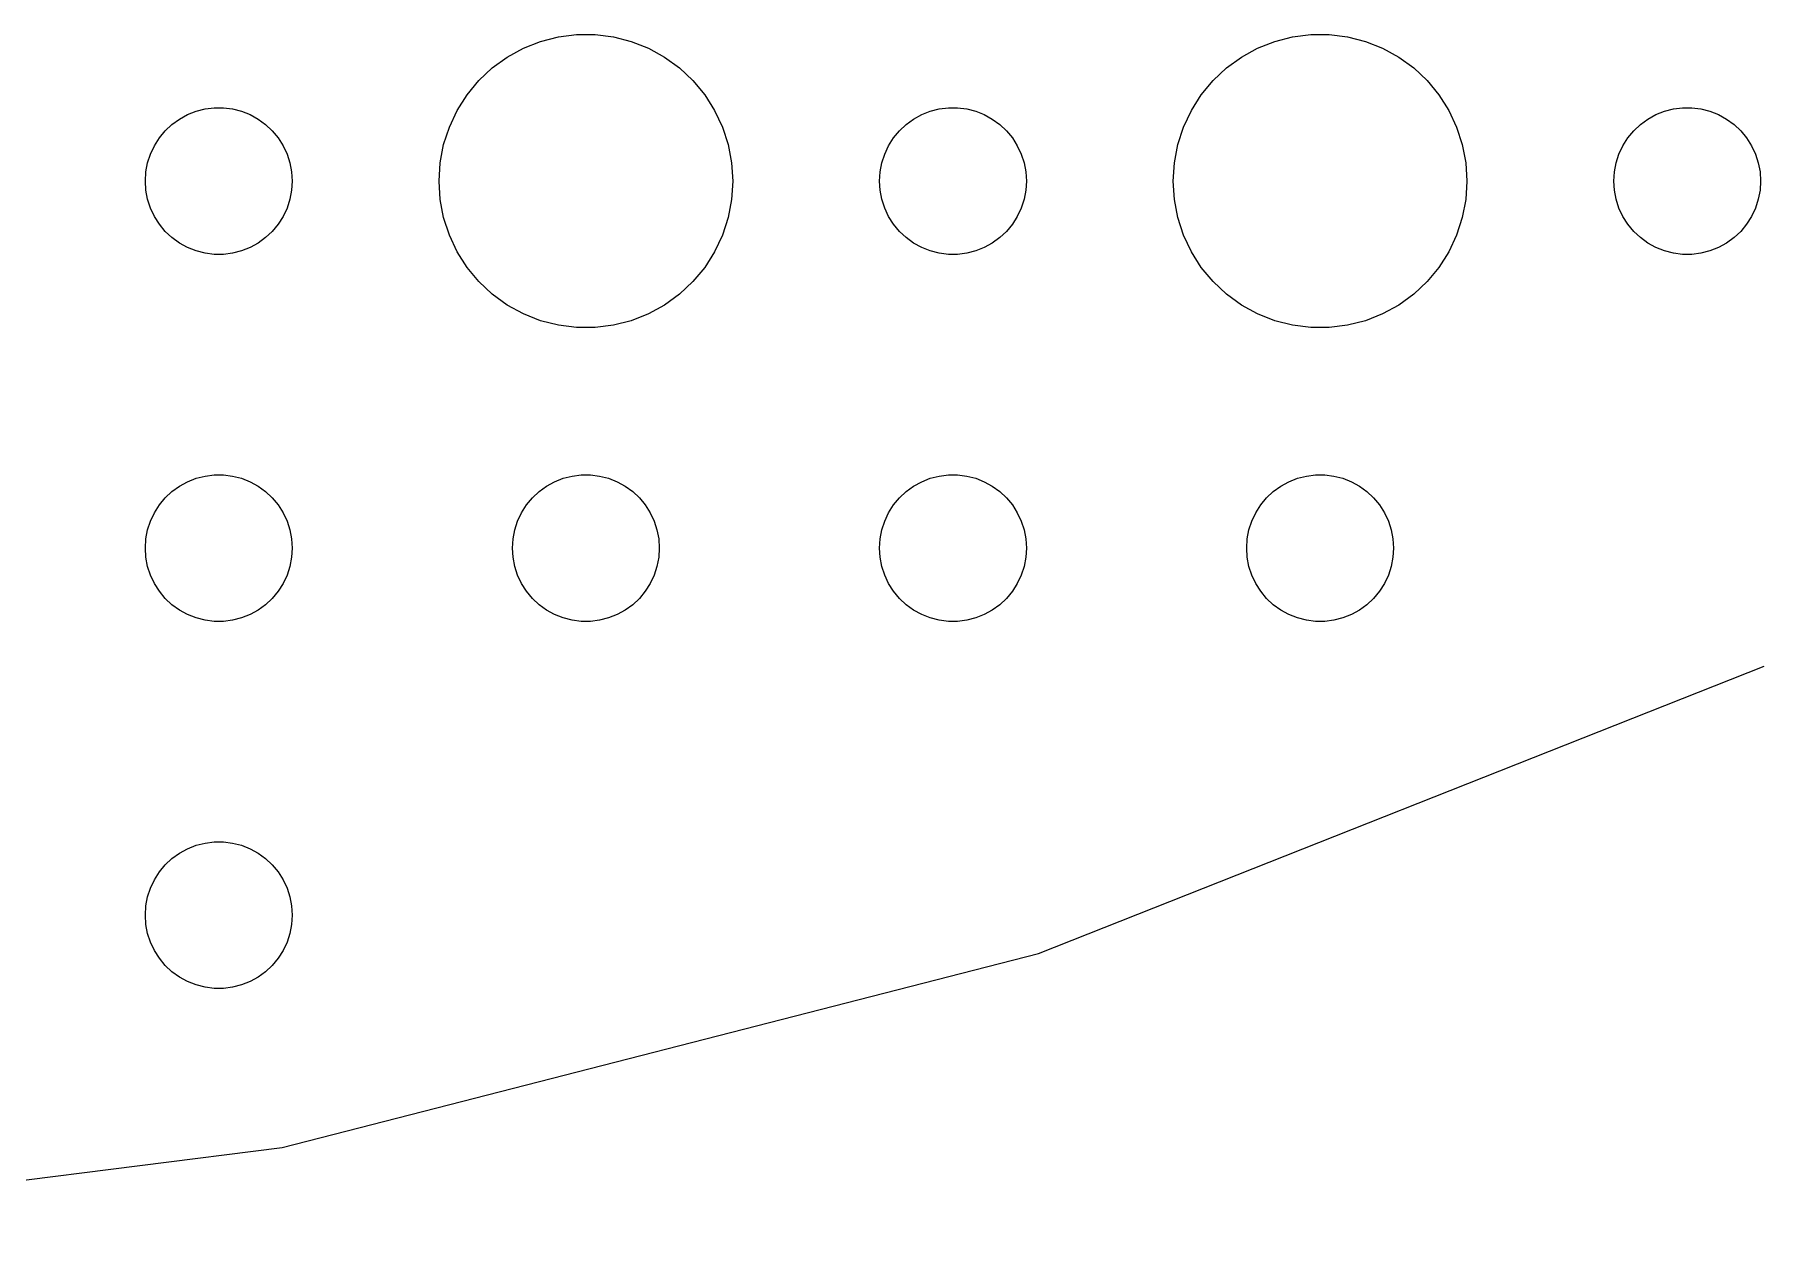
# Model space of a CAD drawing. Header units: metres. Extents: x -127 to 127, y -127 to 127.
# Drawn here: x 18.74 to 54.04, y -126.75 to -102.01 of the extents above; entities that cross this region are included whole.
import ezdxf

# ---------------------------------------------------------------- set-up
doc = ezdxf.new("R2010")
doc.units = ezdxf.units.M

msp = doc.modelspace()

# ---------------------------------------------------------------- linework, layer by layer
for p, q in [((29.4379, -102.053), (29.8116, -102.006)), ((29.8116, -102.006), (30.1884, -102.006)), ((30.1884, -102.006), (30.5621, -102.053)), ((44.4379, -102.053), (44.8116, -102.006)), ((44.8116, -102.006), (45.1884, -102.006)), ((45.1884, -102.006), (45.5621, -102.053)), ((28.3925, -102.467), (28.7227, -102.286)), ((28.7227, -102.286), (29.0729, -102.147)), ((29.0729, -102.147), (29.4379, -102.053)), ((30.5621, -102.053), (30.927, -102.147)), ((30.927, -102.147), (31.2773, -102.286)), ((31.2773, -102.286), (31.6075, -102.467)), ((43.3925, -102.467), (43.7227, -102.286)), ((43.7227, -102.286), (44.0729, -102.147)), ((44.0729, -102.147), (44.4379, -102.053)), ((45.5621, -102.053), (45.927, -102.147)), ((45.927, -102.147), (46.2773, -102.286)), ((46.2773, -102.286), (46.6075, -102.467)), ((27.8131, -102.946), (28.0877, -102.688)), ((28.0877, -102.688), (28.3925, -102.467)), ((31.6075, -102.467), (31.9123, -102.688)), ((31.9123, -102.688), (32.1869, -102.946)), ((42.8131, -102.946), (43.0877, -102.688)), ((43.0877, -102.688), (43.3925, -102.467)), ((46.6075, -102.467), (46.9123, -102.688)), ((46.9123, -102.688), (47.1869, -102.946)), ((27.5729, -103.237), (27.8131, -102.946)), ((32.1869, -102.946), (32.427, -103.237)), ((42.5729, -103.237), (42.8131, -102.946)), ((47.1869, -102.946), (47.427, -103.237)), ((27.3711, -103.555), (27.5729, -103.237)), ((32.427, -103.237), (32.6289, -103.555)), ((42.3711, -103.555), (42.5729, -103.237)), ((47.427, -103.237), (47.6289, -103.555)), ((21.5439, -103.844), (21.6963, -103.734)), ((21.6963, -103.734), (21.8613, -103.643)), ((21.8613, -103.643), (22.0365, -103.573)), ((22.0365, -103.573), (22.2189, -103.527)), ((22.2189, -103.527), (22.4058, -103.503)), ((22.4058, -103.503), (22.5942, -103.503)), ((22.5942, -103.503), (22.7811, -103.527)), ((22.7811, -103.527), (22.9635, -103.573)), ((22.9635, -103.573), (23.1387, -103.643)), ((23.1387, -103.643), (23.3037, -103.734)), ((23.3037, -103.734), (23.4561, -103.844)), ((27.2107, -103.896), (27.3711, -103.555)), ((32.6289, -103.555), (32.7893, -103.896)), ((36.5439, -103.844), (36.6963, -103.734)), ((36.6963, -103.734), (36.8613, -103.643)), ((36.8613, -103.643), (37.0365, -103.573)), ((37.0365, -103.573), (37.2189, -103.527)), ((37.2189, -103.527), (37.4058, -103.503)), ((37.4058, -103.503), (37.5942, -103.503)), ((37.5942, -103.503), (37.7811, -103.527)), ((37.7811, -103.527), (37.9635, -103.573)), ((37.9635, -103.573), (38.1387, -103.643)), ((38.1387, -103.643), (38.3037, -103.734)), ((38.3037, -103.734), (38.4561, -103.844)), ((42.2107, -103.896), (42.3711, -103.555)), ((47.6289, -103.555), (47.7893, -103.896)), ((51.5439, -103.844), (51.6963, -103.734)), ((51.6963, -103.734), (51.8613, -103.643)), ((51.8613, -103.643), (52.0365, -103.573)), ((52.0365, -103.573), (52.2189, -103.527)), ((52.2189, -103.527), (52.4058, -103.503)), ((52.4058, -103.503), (52.5942, -103.503)), ((52.5942, -103.503), (52.7811, -103.527)), ((52.7811, -103.527), (52.9635, -103.573)), ((52.9635, -103.573), (53.1387, -103.643)), ((53.1387, -103.643), (53.3037, -103.734)), ((53.3037, -103.734), (53.4561, -103.844)), ((21.1855, -104.277), (21.2865, -104.118)), ((21.2865, -104.118), (21.4065, -103.973)), ((21.4065, -103.973), (21.5439, -103.844)), ((23.4561, -103.844), (23.5934, -103.973)), ((23.5934, -103.973), (23.7135, -104.118)), ((23.7135, -104.118), (23.8145, -104.277)), ((27.0942, -104.254), (27.2107, -103.896)), ((32.7893, -103.896), (32.9057, -104.254)), ((36.1855, -104.277), (36.2865, -104.118)), ((36.2865, -104.118), (36.4065, -103.973)), ((36.4065, -103.973), (36.5439, -103.844)), ((38.4561, -103.844), (38.5934, -103.973)), ((38.5934, -103.973), (38.7135, -104.118)), ((38.7135, -104.118), (38.8145, -104.277)), ((42.0942, -104.254), (42.2107, -103.896)), ((47.7893, -103.896), (47.9057, -104.254)), ((51.1855, -104.277), (51.2865, -104.118)), ((51.2865, -104.118), (51.4065, -103.973)), ((51.4065, -103.973), (51.5439, -103.844)), ((53.4561, -103.844), (53.5934, -103.973)), ((53.5934, -103.973), (53.7135, -104.118)), ((53.7135, -104.118), (53.8145, -104.277)), ((21.0471, -104.627), (21.1053, -104.448)), ((21.1053, -104.448), (21.1855, -104.277)), ((23.8145, -104.277), (23.8947, -104.448)), ((23.8947, -104.448), (23.9529, -104.627)), ((27.0237, -104.624), (27.0942, -104.254)), ((32.9057, -104.254), (32.9763, -104.624)), ((36.0471, -104.627), (36.1053, -104.448)), ((36.1053, -104.448), (36.1855, -104.277)), ((38.8145, -104.277), (38.8947, -104.448)), ((38.8947, -104.448), (38.9529, -104.627)), ((42.0237, -104.624), (42.0942, -104.254)), ((47.9057, -104.254), (47.9763, -104.624)), ((51.0471, -104.627), (51.1053, -104.448)), ((51.1053, -104.448), (51.1855, -104.277)), ((53.8145, -104.277), (53.8947, -104.448)), ((53.8947, -104.448), (53.9529, -104.627)), ((21, -105), (21.0118, -104.812)), ((21.0118, -104.812), (21.0471, -104.627)), ((23.9529, -104.627), (23.9882, -104.812)), ((23.9882, -104.812), (24, -105)), ((27, -105), (27.0237, -104.624)), ((32.9763, -104.624), (33, -105)), ((36, -105), (36.0118, -104.812)), ((36.0118, -104.812), (36.0471, -104.627)), ((38.9529, -104.627), (38.9882, -104.812)), ((38.9882, -104.812), (39, -105)), ((42, -105), (42.0237, -104.624)), ((47.9763, -104.624), (48, -105)), ((51, -105), (51.0118, -104.812)), ((51.0118, -104.812), (51.0471, -104.627)), ((53.9529, -104.627), (53.9882, -104.812)), ((53.9882, -104.812), (54, -105)), ((21.0118, -105.188), (21, -105)), ((21.0471, -105.373), (21.0118, -105.188)), ((23.9882, -105.188), (23.9529, -105.373)), ((24, -105), (23.9882, -105.188)), ((27.0237, -105.376), (27, -105)), ((33, -105), (32.9763, -105.376)), ((36.0118, -105.188), (36, -105)), ((36.0471, -105.373), (36.0118, -105.188)), ((38.9882, -105.188), (38.9529, -105.373)), ((39, -105), (38.9882, -105.188)), ((42.0237, -105.376), (42, -105)), ((48, -105), (47.9763, -105.376)), ((51.0118, -105.188), (51, -105)), ((51.0471, -105.373), (51.0118, -105.188)), ((53.9882, -105.188), (53.9529, -105.373)), ((54, -105), (53.9882, -105.188)), ((21.1053, -105.552), (21.0471, -105.373)), ((23.9529, -105.373), (23.8947, -105.552)), ((27.0942, -105.746), (27.0237, -105.376)), ((32.9763, -105.376), (32.9057, -105.746)), ((36.1053, -105.552), (36.0471, -105.373)), ((38.9529, -105.373), (38.8947, -105.552)), ((42.0942, -105.746), (42.0237, -105.376)), ((47.9763, -105.376), (47.9057, -105.746)), ((51.1053, -105.552), (51.0471, -105.373)), ((53.9529, -105.373), (53.8947, -105.552)), ((21.1855, -105.723), (21.1053, -105.552)), ((21.2865, -105.882), (21.1855, -105.723)), ((21.4065, -106.027), (21.2865, -105.882)), ((23.7135, -105.882), (23.5934, -106.027)), ((23.8145, -105.723), (23.7135, -105.882)), ((23.8947, -105.552), (23.8145, -105.723)), ((27.2107, -106.104), (27.0942, -105.746)), ((32.9057, -105.746), (32.7893, -106.104)), ((36.1855, -105.723), (36.1053, -105.552)), ((36.2865, -105.882), (36.1855, -105.723)), ((36.4065, -106.027), (36.2865, -105.882)), ((38.7135, -105.882), (38.5934, -106.027)), ((38.8145, -105.723), (38.7135, -105.882)), ((38.8947, -105.552), (38.8145, -105.723)), ((42.2107, -106.104), (42.0942, -105.746)), ((47.9057, -105.746), (47.7893, -106.104)), ((51.1855, -105.723), (51.1053, -105.552)), ((51.2865, -105.882), (51.1855, -105.723)), ((51.4065, -106.027), (51.2865, -105.882)), ((53.7135, -105.882), (53.5934, -106.027)), ((53.8145, -105.723), (53.7135, -105.882)), ((53.8947, -105.552), (53.8145, -105.723)), ((21.5439, -106.156), (21.4065, -106.027)), ((21.6963, -106.266), (21.5439, -106.156)), ((23.4561, -106.156), (23.3037, -106.266)), ((23.5934, -106.027), (23.4561, -106.156)), ((27.3711, -106.445), (27.2107, -106.104)), ((32.7893, -106.104), (32.6289, -106.445)), ((36.5439, -106.156), (36.4065, -106.027)), ((36.6963, -106.266), (36.5439, -106.156)), ((38.4561, -106.156), (38.3037, -106.266)), ((38.5934, -106.027), (38.4561, -106.156)), ((42.3711, -106.445), (42.2107, -106.104)), ((47.7893, -106.104), (47.6289, -106.445)), ((51.5439, -106.156), (51.4065, -106.027)), ((51.6963, -106.266), (51.5439, -106.156)), ((53.4561, -106.156), (53.3037, -106.266)), ((53.5934, -106.027), (53.4561, -106.156)), ((21.8613, -106.357), (21.6963, -106.266)), ((22.0365, -106.427), (21.8613, -106.357)), ((22.2189, -106.473), (22.0365, -106.427)), ((22.4058, -106.497), (22.2189, -106.473)), ((22.5942, -106.497), (22.4058, -106.497)), ((22.7811, -106.473), (22.5942, -106.497)), ((22.9635, -106.427), (22.7811, -106.473)), ((23.1387, -106.357), (22.9635, -106.427)), ((23.3037, -106.266), (23.1387, -106.357)), ((27.5729, -106.763), (27.3711, -106.445)), ((32.6289, -106.445), (32.427, -106.763)), ((36.8613, -106.357), (36.6963, -106.266)), ((37.0365, -106.427), (36.8613, -106.357)), ((37.2189, -106.473), (37.0365, -106.427)), ((37.4058, -106.497), (37.2189, -106.473)), ((37.5942, -106.497), (37.4058, -106.497)), ((37.7811, -106.473), (37.5942, -106.497)), ((37.9635, -106.427), (37.7811, -106.473)), ((38.1387, -106.357), (37.9635, -106.427)), ((38.3037, -106.266), (38.1387, -106.357)), ((42.5729, -106.763), (42.3711, -106.445)), ((47.6289, -106.445), (47.427, -106.763)), ((51.8613, -106.357), (51.6963, -106.266)), ((52.0365, -106.427), (51.8613, -106.357)), ((52.2189, -106.473), (52.0365, -106.427)), ((52.4058, -106.497), (52.2189, -106.473)), ((52.5942, -106.497), (52.4058, -106.497)), ((52.7811, -106.473), (52.5942, -106.497)), ((52.9635, -106.427), (52.7811, -106.473)), ((53.1387, -106.357), (52.9635, -106.427)), ((53.3037, -106.266), (53.1387, -106.357)), ((27.8131, -107.054), (27.5729, -106.763)), ((32.427, -106.763), (32.1869, -107.054)), ((42.8131, -107.054), (42.5729, -106.763)), ((47.427, -106.763), (47.1869, -107.054)), ((28.0877, -107.312), (27.8131, -107.054)), ((28.3925, -107.533), (28.0877, -107.312)), ((31.9123, -107.312), (31.6075, -107.533)), ((32.1869, -107.054), (31.9123, -107.312)), ((43.0877, -107.312), (42.8131, -107.054)), ((43.3925, -107.533), (43.0877, -107.312)), ((46.9123, -107.312), (46.6075, -107.533)), ((47.1869, -107.054), (46.9123, -107.312)), ((28.7227, -107.714), (28.3925, -107.533)), ((31.6075, -107.533), (31.2773, -107.714)), ((43.7227, -107.714), (43.3925, -107.533)), ((46.6075, -107.533), (46.2773, -107.714)), ((29.0729, -107.853), (28.7227, -107.714)), ((29.4379, -107.947), (29.0729, -107.853)), ((29.8116, -107.994), (29.4379, -107.947)), ((30.1884, -107.994), (29.8116, -107.994)), ((30.5621, -107.947), (30.1884, -107.994)), ((30.927, -107.853), (30.5621, -107.947)), ((31.2773, -107.714), (30.927, -107.853)), ((44.0729, -107.853), (43.7227, -107.714)), ((44.4379, -107.947), (44.0729, -107.853)), ((44.8116, -107.994), (44.4379, -107.947)), ((45.1884, -107.994), (44.8116, -107.994)), ((45.5621, -107.947), (45.1884, -107.994)), ((45.927, -107.853), (45.5621, -107.947)), ((46.2773, -107.714), (45.927, -107.853)), ((21.6963, -111.234), (21.8613, -111.143)), ((21.8613, -111.143), (22.0365, -111.073)), ((22.0365, -111.073), (22.2189, -111.027)), ((22.2189, -111.027), (22.4058, -111.003)), ((22.4058, -111.003), (22.5942, -111.003)), ((22.5942, -111.003), (22.7811, -111.027)), ((22.7811, -111.027), (22.9635, -111.073)), ((22.9635, -111.073), (23.1387, -111.143)), ((23.1387, -111.143), (23.3037, -111.234)), ((29.1963, -111.234), (29.3613, -111.143)), ((29.3613, -111.143), (29.5365, -111.073)), ((29.5365, -111.073), (29.7189, -111.027)), ((29.7189, -111.027), (29.9058, -111.003)), ((29.9058, -111.003), (30.0942, -111.003)), ((30.0942, -111.003), (30.2811, -111.027)), ((30.2811, -111.027), (30.4635, -111.073)), ((30.4635, -111.073), (30.6387, -111.143)), ((30.6387, -111.143), (30.8037, -111.234)), ((36.6963, -111.234), (36.8613, -111.143)), ((36.8613, -111.143), (37.0365, -111.073)), ((37.0365, -111.073), (37.2189, -111.027)), ((37.2189, -111.027), (37.4058, -111.003)), ((37.4058, -111.003), (37.5942, -111.003)), ((37.5942, -111.003), (37.7811, -111.027)), ((37.7811, -111.027), (37.9635, -111.073)), ((37.9635, -111.073), (38.1387, -111.143)), ((38.1387, -111.143), (38.3037, -111.234)), ((44.1963, -111.234), (44.3613, -111.143)), ((44.3613, -111.143), (44.5365, -111.073)), ((44.5365, -111.073), (44.7189, -111.027)), ((44.7189, -111.027), (44.9058, -111.003)), ((44.9058, -111.003), (45.0942, -111.003)), ((45.0942, -111.003), (45.2811, -111.027)), ((45.2811, -111.027), (45.4635, -111.073)), ((45.4635, -111.073), (45.6387, -111.143)), ((45.6387, -111.143), (45.8037, -111.234)), ((21.2865, -111.618), (21.4065, -111.473)), ((21.4065, -111.473), (21.5439, -111.344)), ((21.5439, -111.344), (21.6963, -111.234)), ((23.3037, -111.234), (23.4561, -111.344)), ((23.4561, -111.344), (23.5934, -111.473)), ((23.5934, -111.473), (23.7135, -111.618)), ((28.7865, -111.618), (28.9065, -111.473)), ((28.9065, -111.473), (29.0439, -111.344)), ((29.0439, -111.344), (29.1963, -111.234)), ((30.8037, -111.234), (30.9561, -111.344)), ((30.9561, -111.344), (31.0934, -111.473)), ((31.0934, -111.473), (31.2135, -111.618)), ((36.2865, -111.618), (36.4065, -111.473)), ((36.4065, -111.473), (36.5439, -111.344)), ((36.5439, -111.344), (36.6963, -111.234)), ((38.3037, -111.234), (38.4561, -111.344)), ((38.4561, -111.344), (38.5934, -111.473)), ((38.5934, -111.473), (38.7135, -111.618)), ((43.7865, -111.618), (43.9065, -111.473)), ((43.9065, -111.473), (44.0439, -111.344)), ((44.0439, -111.344), (44.1963, -111.234)), ((45.8037, -111.234), (45.9561, -111.344)), ((45.9561, -111.344), (46.0934, -111.473)), ((46.0934, -111.473), (46.2135, -111.618)), ((21.1053, -111.948), (21.1855, -111.777)), ((21.1855, -111.777), (21.2865, -111.618)), ((23.7135, -111.618), (23.8145, -111.777)), ((23.8145, -111.777), (23.8947, -111.948)), ((28.6053, -111.948), (28.6855, -111.777)), ((28.6855, -111.777), (28.7865, -111.618)), ((31.2135, -111.618), (31.3145, -111.777)), ((31.3145, -111.777), (31.3947, -111.948)), ((36.1053, -111.948), (36.1855, -111.777)), ((36.1855, -111.777), (36.2865, -111.618)), ((38.7135, -111.618), (38.8145, -111.777)), ((38.8145, -111.777), (38.8947, -111.948)), ((43.6053, -111.948), (43.6855, -111.777)), ((43.6855, -111.777), (43.7865, -111.618)), ((46.2135, -111.618), (46.3145, -111.777)), ((46.3145, -111.777), (46.3947, -111.948)), ((21.0118, -112.312), (21.0471, -112.127)), ((21.0471, -112.127), (21.1053, -111.948)), ((23.8947, -111.948), (23.9529, -112.127)), ((23.9529, -112.127), (23.9882, -112.312)), ((28.5118, -112.312), (28.5471, -112.127)), ((28.5471, -112.127), (28.6053, -111.948)), ((31.3947, -111.948), (31.4529, -112.127)), ((31.4529, -112.127), (31.4882, -112.312)), ((36.0118, -112.312), (36.0471, -112.127)), ((36.0471, -112.127), (36.1053, -111.948)), ((38.8947, -111.948), (38.9529, -112.127)), ((38.9529, -112.127), (38.9882, -112.312)), ((43.5118, -112.312), (43.5471, -112.127)), ((43.5471, -112.127), (43.6053, -111.948)), ((46.3947, -111.948), (46.4529, -112.127)), ((46.4529, -112.127), (46.4882, -112.312)), ((21, -112.5), (21.0118, -112.312)), ((21.0118, -112.688), (21, -112.5)), ((23.9882, -112.312), (24, -112.5)), ((24, -112.5), (23.9882, -112.688)), ((28.5, -112.5), (28.5118, -112.312)), ((28.5118, -112.688), (28.5, -112.5)), ((31.4882, -112.312), (31.5, -112.5)), ((31.5, -112.5), (31.4882, -112.688)), ((36, -112.5), (36.0118, -112.312)), ((36.0118, -112.688), (36, -112.5)), ((38.9882, -112.312), (39, -112.5)), ((39, -112.5), (38.9882, -112.688)), ((43.5, -112.5), (43.5118, -112.312)), ((43.5118, -112.688), (43.5, -112.5)), ((46.4882, -112.312), (46.5, -112.5)), ((46.5, -112.5), (46.4882, -112.688)), ((21.0471, -112.873), (21.0118, -112.688)), ((21.1053, -113.052), (21.0471, -112.873)), ((23.9529, -112.873), (23.8947, -113.052)), ((23.9882, -112.688), (23.9529, -112.873)), ((28.5471, -112.873), (28.5118, -112.688)), ((28.6053, -113.052), (28.5471, -112.873)), ((31.4529, -112.873), (31.3947, -113.052)), ((31.4882, -112.688), (31.4529, -112.873)), ((36.0471, -112.873), (36.0118, -112.688)), ((36.1053, -113.052), (36.0471, -112.873)), ((38.9529, -112.873), (38.8947, -113.052)), ((38.9882, -112.688), (38.9529, -112.873)), ((43.5471, -112.873), (43.5118, -112.688)), ((43.6053, -113.052), (43.5471, -112.873)), ((46.4529, -112.873), (46.3947, -113.052)), ((46.4882, -112.688), (46.4529, -112.873)), ((21.1855, -113.223), (21.1053, -113.052)), ((21.2865, -113.382), (21.1855, -113.223)), ((23.8145, -113.223), (23.7135, -113.382)), ((23.8947, -113.052), (23.8145, -113.223)), ((28.6855, -113.223), (28.6053, -113.052)), ((28.7865, -113.382), (28.6855, -113.223)), ((31.3145, -113.223), (31.2135, -113.382)), ((31.3947, -113.052), (31.3145, -113.223)), ((36.1855, -113.223), (36.1053, -113.052)), ((36.2865, -113.382), (36.1855, -113.223)), ((38.8145, -113.223), (38.7135, -113.382)), ((38.8947, -113.052), (38.8145, -113.223)), ((43.6855, -113.223), (43.6053, -113.052)), ((43.7865, -113.382), (43.6855, -113.223)), ((46.3145, -113.223), (46.2135, -113.382)), ((46.3947, -113.052), (46.3145, -113.223)), ((21.4065, -113.527), (21.2865, -113.382)), ((21.5439, -113.656), (21.4065, -113.527)), ((21.6963, -113.766), (21.5439, -113.656)), ((23.4561, -113.656), (23.3037, -113.766)), ((23.5934, -113.527), (23.4561, -113.656)), ((23.7135, -113.382), (23.5934, -113.527)), ((28.9065, -113.527), (28.7865, -113.382)), ((29.0439, -113.656), (28.9065, -113.527)), ((29.1963, -113.766), (29.0439, -113.656)), ((30.9561, -113.656), (30.8037, -113.766)), ((31.0934, -113.527), (30.9561, -113.656)), ((31.2135, -113.382), (31.0934, -113.527)), ((36.4065, -113.527), (36.2865, -113.382)), ((36.5439, -113.656), (36.4065, -113.527)), ((36.6963, -113.766), (36.5439, -113.656)), ((38.4561, -113.656), (38.3037, -113.766)), ((38.5934, -113.527), (38.4561, -113.656)), ((38.7135, -113.382), (38.5934, -113.527)), ((43.9065, -113.527), (43.7865, -113.382)), ((44.0439, -113.656), (43.9065, -113.527)), ((44.1963, -113.766), (44.0439, -113.656)), ((45.9561, -113.656), (45.8037, -113.766)), ((46.0934, -113.527), (45.9561, -113.656)), ((46.2135, -113.382), (46.0934, -113.527)), ((21.8613, -113.857), (21.6963, -113.766)), ((22.0365, -113.927), (21.8613, -113.857)), ((22.2189, -113.973), (22.0365, -113.927)), ((22.4058, -113.997), (22.2189, -113.973)), ((22.5942, -113.997), (22.4058, -113.997)), ((22.7811, -113.973), (22.5942, -113.997)), ((22.9635, -113.927), (22.7811, -113.973)), ((23.1387, -113.857), (22.9635, -113.927)), ((23.3037, -113.766), (23.1387, -113.857)), ((29.3613, -113.857), (29.1963, -113.766)), ((29.5365, -113.927), (29.3613, -113.857)), ((29.7189, -113.973), (29.5365, -113.927)), ((29.9058, -113.997), (29.7189, -113.973)), ((30.0942, -113.997), (29.9058, -113.997)), ((30.2811, -113.973), (30.0942, -113.997)), ((30.4635, -113.927), (30.2811, -113.973)), ((30.6387, -113.857), (30.4635, -113.927)), ((30.8037, -113.766), (30.6387, -113.857)), ((36.8613, -113.857), (36.6963, -113.766)), ((37.0365, -113.927), (36.8613, -113.857)), ((37.2189, -113.973), (37.0365, -113.927)), ((37.4058, -113.997), (37.2189, -113.973)), ((37.5942, -113.997), (37.4058, -113.997)), ((37.7811, -113.973), (37.5942, -113.997)), ((37.9635, -113.927), (37.7811, -113.973)), ((38.1387, -113.857), (37.9635, -113.927)), ((38.3037, -113.766), (38.1387, -113.857)), ((44.3613, -113.857), (44.1963, -113.766)), ((44.5365, -113.927), (44.3613, -113.857)), ((44.7189, -113.973), (44.5365, -113.927)), ((44.9058, -113.997), (44.7189, -113.973)), ((45.0942, -113.997), (44.9058, -113.997)), ((45.2811, -113.973), (45.0942, -113.997)), ((45.4635, -113.927), (45.2811, -113.973)), ((45.6387, -113.857), (45.4635, -113.927)), ((45.8037, -113.766), (45.6387, -113.857)), ((39.2451, -120.784), (54.074, -114.913)), ((21.8613, -118.643), (22.0365, -118.573)), ((22.0365, -118.573), (22.2189, -118.527)), ((22.2189, -118.527), (22.4058, -118.503)), ((22.4058, -118.503), (22.5942, -118.503)), ((22.5942, -118.503), (22.7811, -118.527)), ((22.7811, -118.527), (22.9635, -118.573)), ((22.9635, -118.573), (23.1387, -118.643)), ((21.4065, -118.973), (21.5439, -118.844)), ((21.5439, -118.844), (21.6963, -118.734)), ((21.6963, -118.734), (21.8613, -118.643)), ((23.1387, -118.643), (23.3037, -118.734)), ((23.3037, -118.734), (23.4561, -118.844)), ((23.4561, -118.844), (23.5934, -118.973)), ((21.1053, -119.448), (21.1855, -119.277)), ((21.1855, -119.277), (21.2865, -119.118)), ((21.2865, -119.118), (21.4065, -118.973)), ((23.5934, -118.973), (23.7135, -119.118)), ((23.7135, -119.118), (23.8145, -119.277)), ((23.8145, -119.277), (23.8947, -119.448)), ((21.0118, -119.812), (21.0471, -119.627)), ((21.0471, -119.627), (21.1053, -119.448)), ((23.8947, -119.448), (23.9529, -119.627)), ((23.9529, -119.627), (23.9882, -119.812)), ((21, -120), (21.0118, -119.812)), ((21.0118, -120.188), (21, -120)), ((23.9882, -119.812), (24, -120)), ((24, -120), (23.9882, -120.188)), ((21.0471, -120.373), (21.0118, -120.188)), ((21.1053, -120.552), (21.0471, -120.373)), ((23.9529, -120.373), (23.8947, -120.552)), ((23.9882, -120.188), (23.9529, -120.373)), ((21.1855, -120.723), (21.1053, -120.552)), ((21.2865, -120.882), (21.1855, -120.723)), ((23.8145, -120.723), (23.7135, -120.882)), ((23.8947, -120.552), (23.8145, -120.723)), ((21.4065, -121.027), (21.2865, -120.882)), ((21.5439, -121.156), (21.4065, -121.027)), ((23.5934, -121.027), (23.4561, -121.156)), ((23.7135, -120.882), (23.5934, -121.027)), ((23.7974, -124.75), (39.2451, -120.784)), ((21.6963, -121.266), (21.5439, -121.156)), ((21.8613, -121.357), (21.6963, -121.266)), ((22.0365, -121.427), (21.8613, -121.357)), ((22.2189, -121.473), (22.0365, -121.427)), ((22.9635, -121.427), (22.7811, -121.473)), ((23.1387, -121.357), (22.9635, -121.427)), ((23.3037, -121.266), (23.1387, -121.357)), ((23.4561, -121.156), (23.3037, -121.266)), ((22.4058, -121.497), (22.2189, -121.473)), ((22.5942, -121.497), (22.4058, -121.497)), ((22.7811, -121.473), (22.5942, -121.497)), ((7.9744, -126.749), (23.7974, -124.75))]:
    msp.add_line(p, q)

doc.saveas('drawing.dxf')
